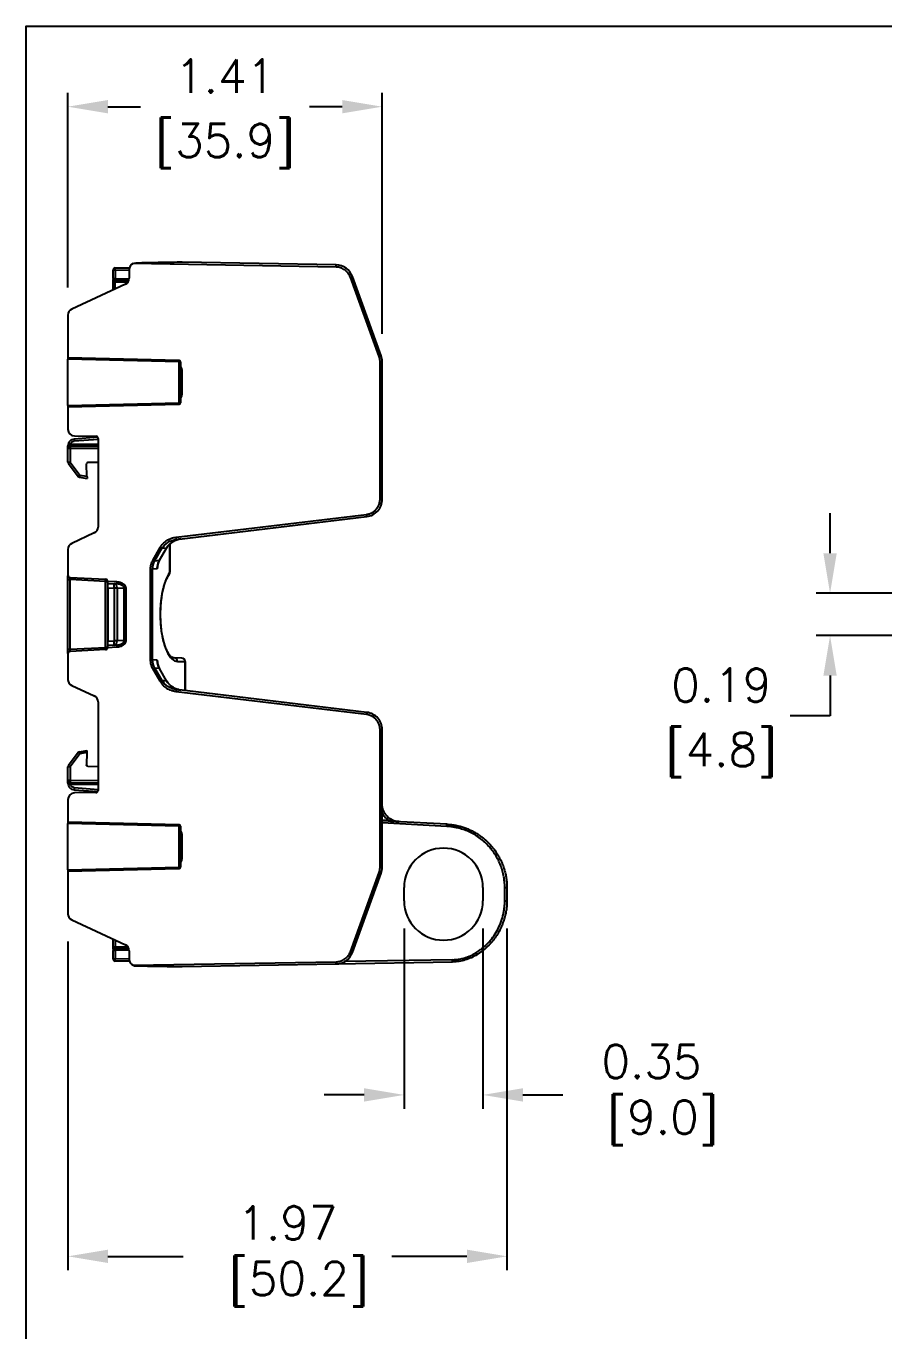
# Model space of a CAD drawing. Header units: inches. Extents: x 897.4 to 914.4, y -8.5 to 2.5.
# Drawn here: x 897.41 to 901.27, y -3.4 to 2.47 of the extents above; entities that cross this region are included whole.
import ezdxf

# ---------------------------------------------------------------- set-up
doc = ezdxf.new("R2010")
doc.units = ezdxf.units.IN
doc.header["$LTSCALE"] = 4
doc.header["$MEASUREMENT"] = 0
doc.layers.get('0').update_dxf_attribs({"linetype": 'CONTINUOUS'})
doc.layers.get('DEFPOINTS').update_dxf_attribs({"linetype": 'CONTINUOUS'})
doc.layers.add('DIMENSIONS', color=140, linetype='CONTINUOUS')
doc.styles.get("Standard").update_dxf_attribs({"font": 'romans.shx'})
doc.dimstyles.get("Standard").update_dxf_attribs({"dimtxt": 0.15, "dimasz": 0.18, "dimexe": 0.0625, "dimexo": 0.125, "dimgap": 0.0625, "dimtad": 0, "dimtih": 1, "dimtoh": 1, "dimzin": 0, "dimdsep": 46, "dimtxsty": 'Standard', "dimcen": 0.09, "dimadec": 0, "dimazin": 0, "dimtfac": 1, "dimtofl": 0, "dimtmove": 0, "dimatfit": 3, "dimfxl": 1, "dimtolj": 1, "dimtzin": 0, "dimarcsym": 0})

# ---------------------------------------------------------------- blocks, each defined once
blk = doc.blocks.new('*D0')
at = {"layer": 'DEFPOINTS', "color": 0}
for p in [(899.0111, 2.1039), (897.5977, 1.1672), (899.0111, 0.958)]:
    blk.add_point(p, dxfattribs=at)
at = {"layer": 'DIMENSIONS', "color": 0, "lineweight": -2}
for p, q in [((897.5977, 1.2922), (897.5977, 2.1664)), ((899.0111, 1.083), (899.0111, 2.1664)), ((897.7777, 2.1039), (897.924, 2.1039)), ((898.8311, 2.1039), (898.6847, 2.1039))]:
    blk.add_line(p, q, dxfattribs=at)
at = {"layer": 'DIMENSIONS', "color": 0}
for points in [[(897.7777, 2.1339), (897.7777, 2.0739), (897.5977, 2.1039)], [(898.8311, 2.1339), (898.8311, 2.0739), (899.0111, 2.1039)]]:
    blk.add_solid(points, dxfattribs=at)
at = {"layer": 'DIMENSIONS', "color": 0, "char_height": 0.15, "attachment_point": 5}
for s, insert in [('\\A1;1.41', (898.3044, 2.2414)), ('\\A1;[35.9]', (898.3044, 1.9271))]:
    blk.add_mtext(s, dxfattribs=dict(at, insert=insert))
blk = doc.blocks.new('*D1')
at = {"layer": 'DEFPOINTS', "color": 0}
for p in [(899.5721, -1.4643), (897.5977, -1.5227), (899.5721, -3.0621)]:
    blk.add_point(p, dxfattribs=at)
at = {"layer": 'DIMENSIONS', "color": 0, "lineweight": -2}
for p, q in [((899.5721, -1.5893), (899.5721, -3.1246)), ((897.5977, -1.6477), (897.5977, -3.1246)), ((897.7777, -3.0621), (898.1153, -3.0621)), ((899.3921, -3.0621), (899.0545, -3.0621))]:
    blk.add_line(p, q, dxfattribs=at)
at = {"layer": 'DIMENSIONS', "color": 0}
for points in [[(897.7777, -3.0321), (897.7777, -3.0921), (897.5977, -3.0621)], [(899.3921, -3.0321), (899.3921, -3.0921), (899.5721, -3.0621)]]:
    blk.add_solid(points, dxfattribs=at)
at = {"layer": 'DIMENSIONS', "color": 0, "insert": (898.5849, -3.0621), "char_height": 0.15, "attachment_point": 5}
blk.add_mtext('\\A1;1.97\\P [50.2]', dxfattribs=at)
blk = doc.blocks.new('*D10')
at = {"layer": 'DEFPOINTS', "color": 0}
for p in [(901.7824, -0.0826), (901.0251, -0.2728), (901.7824, -0.2728)]:
    blk.add_point(p, dxfattribs=at)
at = {"layer": 'DIMENSIONS', "color": 0, "lineweight": -2}
for p, q in [((901.0251, 0.0974), (901.0251, 0.2774)), ((901.6574, -0.0826), (900.9626, -0.0826)), ((901.6574, -0.2728), (900.9626, -0.2728)), ((901.0251, -0.4528), (901.0251, -0.6328)), ((901.0251, -0.6328), (900.8451, -0.6328))]:
    blk.add_line(p, q, dxfattribs=at)
at = {"layer": 'DIMENSIONS', "color": 0}
for points in [[(900.9951, 0.0974), (901.0551, 0.0974), (901.0251, -0.0826)], [(900.9951, -0.4528), (901.0551, -0.4528), (901.0251, -0.2728)]]:
    blk.add_solid(points, dxfattribs=at)
at = {"layer": 'DIMENSIONS', "color": 0, "char_height": 0.15, "attachment_point": 5}
for s, insert in [('\\A1;0.19', (900.5361, -0.4953)), ('\\A1;[4.8]', (900.5361, -0.8096))]:
    blk.add_mtext(s, dxfattribs=dict(at, insert=insert))
blk = doc.blocks.new('*D12')
at = {"layer": 'DEFPOINTS', "color": 0}
for p in [(899.1095, -1.4643), (899.4638, -1.4643), (899.1095, -2.3368)]:
    blk.add_point(p, dxfattribs=at)
at = {"layer": 'DIMENSIONS', "color": 0, "lineweight": -2}
for p, q in [((899.1095, -1.5893), (899.1095, -2.3993)), ((899.4638, -1.5893), (899.4638, -2.3993)), ((898.9295, -2.3368), (898.7495, -2.3368)), ((899.6438, -2.3368), (899.8238, -2.3368))]:
    blk.add_line(p, q, dxfattribs=at)
at = {"layer": 'DIMENSIONS', "color": 0}
for points in [[(898.9295, -2.3068), (898.9295, -2.3668), (899.1095, -2.3368)], [(899.6438, -2.3068), (899.6438, -2.3668), (899.4638, -2.3368)]]:
    blk.add_solid(points, dxfattribs=at)
at = {"layer": 'DIMENSIONS', "color": 0, "insert": (900.222, -2.3368), "char_height": 0.15, "attachment_point": 5}
blk.add_mtext('\\A1;0.35\\P [9.0]', dxfattribs=at)

msp = doc.modelspace()

# ---------------------------------------------------------------- linework, layer by layer
for p, q in [((897.8102, 1.37), (897.8004, 1.37)), ((897.8004, 1.3316), (897.8004, 1.37)), ((897.8102, 1.3798), (897.8746, 1.3804)), ((897.8102, 1.37), (897.8733, 1.3705)), ((897.8102, 1.37), (897.8102, 1.3316)), ((897.8733, 1.3718), (897.8733, 1.3334)), ((898.8041, 1.383), (897.8912, 1.3989)), ((898.8042, 1.3929), (898.1111, 1.4049)), ((897.8562, 1.3066), (897.6147, 1.194)), ((897.8004, 1.3316), (897.8102, 1.3316)), ((897.8004, 1.3159), (897.8102, 1.3159)), ((897.8004, 1.2806), (897.8004, 1.3159)), ((897.8102, 1.3316), (897.8732, 1.3311)), ((897.8707, 1.3213), (897.8102, 1.3218)), ((897.8672, 1.3154), (897.8102, 1.3159)), ((897.8102, 1.2851), (897.8102, 1.3159)), ((898.9972, 0.9816), (898.8677, 1.3377)), ((899.0063, 0.9849), (898.8768, 1.341)), ((897.5977, 1.1672), (897.5977, 0.9756)), ((897.5976, 0.9505), (897.5977, 0.9505)), ((898.0974, 0.9637), (897.5977, 0.9756)), ((897.5977, 0.9756), (897.5977, 0.9697)), ((898.0973, 0.9578), (897.5977, 0.9697)), ((897.5977, 0.7614), (897.5977, 0.9697)), ((898.0973, 0.7734), (898.0973, 0.9578)), ((898.1032, 0.9578), (898.0973, 0.9578)), ((898.1032, 0.9578), (898.1032, 0.7734)), ((899.0013, 0.3404), (899.0013, 0.958)), ((899.0013, 0.958), (899.0111, 0.958)), ((899.0111, 0.3404), (899.0111, 0.958)), ((898.1032, 0.9205), (898.1091, 0.9205)), ((898.1091, 0.9205), (898.1091, 0.8106)), ((897.5977, 0.7807), (897.5976, 0.7807)), ((897.5977, 0.7614), (898.0973, 0.7734)), ((897.5977, 0.7555), (898.0974, 0.7675)), ((898.0973, 0.7734), (898.1032, 0.7734)), ((898.1032, 0.8106), (898.1091, 0.8106)), ((897.5977, 0.7614), (897.5977, 0.7555)), ((897.5977, 0.7555), (897.5977, 0.654)), ((897.6126, 0.6062), (897.6058, 0.6003)), ((897.6085, 0.587), (897.7331, 0.5881)), ((897.7315, 0.6184), (897.6249, 0.61)), ((897.7331, 0.6087), (897.6256, 0.6002)), ((897.6267, 0.6245), (897.7235, 0.6228)), ((897.7331, 0.613), (897.7331, 0.2151)), ((897.5977, 0.5806), (897.6003, 0.5806)), ((897.5977, 0.5673), (897.5977, 0.5806)), ((897.5977, 0.5064), (897.5977, 0.5673)), ((897.6074, 0.5673), (897.5977, 0.5673)), ((897.5984, 0.5709), (897.6003, 0.5806)), ((897.7331, 0.5782), (897.6074, 0.5772)), ((897.7331, 0.5684), (897.6074, 0.5673)), ((897.6074, 0.5673), (897.6074, 0.5064)), ((897.5977, 0.5064), (897.6074, 0.5064)), ((897.5997, 0.5004), (897.6438, 0.4429)), ((897.6074, 0.5064), (897.6515, 0.4489)), ((897.6832, 0.4433), (897.6808, 0.4983)), ((897.7331, 0.5049), (897.6867, 0.5045)), ((897.6499, 0.4392), (897.6837, 0.4333)), ((897.6515, 0.4489), (897.6832, 0.4433)), ((899.0013, 0.3404), (899.0111, 0.3404)), ((898.0845, 0.1694), (898.9406, 0.272)), ((898.0856, 0.1597), (898.9417, 0.2622)), ((897.7161, 0.1883), (897.6147, 0.1411)), ((897.9806, 0.0681), (898.0121, 0.1227)), ((897.9887, 0.0634), (898.0202, 0.118)), ((898.0095, 0.0659), (898.0407, 0.1205)), ((898.0098, 0.0657), (898.0411, 0.1203)), ((898.0407, 0.1205), (898.0202, 0.118)), ((898.056, 0.1385), (898.056, 0.0121)), ((898.0565, 0.0121), (898.0565, 0.139)), ((898.0824, 0.1557), (898.085, 0.157)), ((897.5977, 0.1143), (897.5977, -0.0016)), ((897.9887, 0.0634), (898.0095, 0.0659)), ((897.9691, -0.381), (897.9691, 0.0255)), ((897.9691, 0.0255), (897.9782, 0.0255)), ((897.9991, 0.028), (897.9782, 0.0255)), ((897.9782, -0.381), (897.9782, 0.0255)), ((897.9991, 0.028), (898.0022, 0.0433)), ((897.9991, 0.028), (898.0011, 0.04)), ((898.0022, 0.0433), (898.0031, 0.0477)), ((898.0031, 0.0477), (898.0044, 0.0537)), ((898.0525, 0.0012), (898.0538, 0.0028)), ((898.053, 0.0019), (898.0536, 0.0027)), ((898.056, 0.0121), (898.0565, 0.0121)), ((897.5977, -0.0213), (897.6074, -0.0213)), ((897.5977, -0.3342), (897.5977, -0.0213)), ((897.607, -0.0114), (897.7668, -0.0198)), ((897.7663, -0.0296), (897.6074, -0.0213)), ((897.6074, -0.3342), (897.6074, -0.0213)), ((897.7663, -0.0296), (897.7761, -0.0296)), ((897.7663, -0.3259), (897.7663, -0.0296)), ((897.776, -0.0281), (897.8174, -0.0303)), ((897.7761, -0.0296), (897.7761, -0.3259)), ((897.7762, -0.0296), (897.7761, -0.0296)), ((897.7769, -0.038), (897.7765, -0.038)), ((897.7769, -0.038), (897.8055, -0.0395)), ((897.7776, -0.0577), (897.7776, -0.2977)), ((897.7776, -0.0577), (897.8055, -0.0592)), ((897.817, -0.0401), (897.8055, -0.0395)), ((897.8055, -0.0592), (897.8055, -0.2963)), ((897.8184, -0.0592), (897.8055, -0.0592)), ((897.8184, -0.0592), (897.8184, -0.2963)), ((897.8511, -0.0609), (897.8184, -0.0592)), ((897.8511, -0.2946), (897.8511, -0.0609)), ((897.8511, -0.0609), (897.858, -0.0609)), ((897.858, -0.0609), (897.858, -0.2946)), ((897.5977, -0.3342), (897.6074, -0.3342)), ((897.7668, -0.3357), (897.607, -0.3441)), ((897.6074, -0.3342), (897.7663, -0.3259)), ((897.7761, -0.3259), (897.7663, -0.3259)), ((897.8174, -0.3252), (897.776, -0.3273)), ((897.7761, -0.3259), (897.7762, -0.3259)), ((897.7765, -0.3174), (897.7769, -0.3174)), ((897.8055, -0.3159), (897.7769, -0.3174)), ((897.7776, -0.2977), (897.8055, -0.2963)), ((897.8184, -0.2963), (897.8055, -0.2963)), ((897.817, -0.3153), (897.8055, -0.3159)), ((897.8511, -0.2946), (897.8184, -0.2963)), ((897.8511, -0.2946), (897.858, -0.2946)), ((897.5977, -0.3539), (897.5977, -0.4698)), ((897.9691, -0.381), (897.9782, -0.381)), ((897.9991, -0.3835), (897.9782, -0.381)), ((898.0011, -0.3955), (897.9991, -0.3835)), ((898.0022, -0.3987), (897.9991, -0.3835)), ((898.0039, -0.407), (898.0022, -0.3987)), ((898.0098, -0.4212), (898.0039, -0.407)), ((898.1094, -0.3737), (898.075, -0.3734)), ((898.0896, -0.3892), (898.1241, -0.3895)), ((898.1241, -0.3895), (898.1241, -0.5197)), ((898.1252, -0.5199), (898.1252, -0.3895)), ((898.0121, -0.4782), (897.9806, -0.4236)), ((898.0202, -0.4735), (897.9887, -0.4189)), ((898.0095, -0.4213), (897.9887, -0.4189)), ((898.0407, -0.4759), (898.0095, -0.4213)), ((898.0411, -0.4757), (898.0098, -0.4212)), ((897.6147, -0.4965), (897.7161, -0.5438)), ((898.0202, -0.4735), (898.0407, -0.4759)), ((898.9406, -0.6274), (898.0845, -0.5249)), ((898.9417, -0.6176), (898.0856, -0.5151)), ((897.7331, -0.5706), (897.7331, -0.9684)), ((899.0013, -1.3135), (899.0013, -0.6958)), ((899.0013, -0.6958), (899.0111, -0.6958)), ((899.0111, -1.3135), (899.0111, -0.6958)), ((897.6438, -0.7984), (897.5997, -0.8559)), ((897.6515, -0.8044), (897.6074, -0.8619)), ((897.6499, -0.7947), (897.6837, -0.7887)), ((897.6832, -0.7988), (897.6515, -0.8044)), ((897.6832, -0.7988), (897.6808, -0.8538)), ((897.5977, -0.9228), (897.5977, -0.8619)), ((897.6074, -0.8619), (897.5977, -0.8619)), ((897.6074, -0.8619), (897.6074, -0.9228)), ((897.6867, -0.8599), (897.7331, -0.8604)), ((897.5977, -0.9228), (897.6074, -0.9228)), ((897.5977, -0.936), (897.5977, -0.9228)), ((897.6003, -0.936), (897.5977, -0.936)), ((897.6074, -0.9228), (897.7331, -0.9239)), ((897.6074, -0.9326), (897.7331, -0.9337)), ((897.7331, -0.9435), (897.6085, -0.9425)), ((897.6249, -0.9655), (897.7315, -0.9739)), ((897.6256, -0.9557), (897.7331, -0.9641)), ((897.7235, -0.9783), (897.6267, -0.98)), ((897.5977, -1.0095), (897.5977, -1.111)), ((898.0974, -1.1229), (897.5977, -1.111)), ((897.5977, -1.111), (897.5977, -1.1169)), ((899.0111, -1.1002), (899.0374, -1.1015)), ((899.0371, -1.107), (899.0111, -1.1056)), ((899.3016, -1.1202), (899.0631, -1.1077)), ((897.5975, -1.1361), (897.5977, -1.1361)), ((898.0973, -1.1289), (897.5977, -1.1169)), ((897.5977, -1.3252), (897.5977, -1.1169)), ((898.0973, -1.3132), (898.0973, -1.1289)), ((898.1032, -1.1289), (898.0973, -1.1289)), ((898.1032, -1.1289), (898.1032, -1.3132)), ((898.1032, -1.1661), (898.1091, -1.1661)), ((898.1091, -1.1661), (898.1091, -1.276)), ((899.3012, -1.13), (899.0111, -1.1148)), ((898.1032, -1.276), (898.1091, -1.276)), ((897.5977, -1.3059), (897.5975, -1.3059)), ((897.5977, -1.3252), (898.0973, -1.3132)), ((897.5977, -1.3311), (898.0974, -1.3191)), ((897.5977, -1.3252), (897.5977, -1.3311)), ((897.5977, -1.3311), (897.5977, -1.5227)), ((898.0973, -1.3132), (898.1032, -1.3132)), ((898.8677, -1.6931), (898.9972, -1.337)), ((898.8768, -1.6965), (899.0063, -1.3404)), ((899.0013, -1.3135), (899.0111, -1.3135)), ((899.1095, -1.4643), (899.1095, -1.4052)), ((899.4638, -1.4052), (899.4638, -1.4643)), ((899.5623, -1.4643), (899.5623, -1.4052)), ((899.5623, -1.4052), (899.5721, -1.4052)), ((899.5721, -1.4052), (899.5721, -1.4643)), ((899.5623, -1.4643), (899.5721, -1.4643)), ((897.6147, -1.5495), (897.8562, -1.6621)), ((897.8004, -1.6713), (897.8004, -1.6361)), ((897.8102, -1.6406), (897.8102, -1.6713)), ((897.8004, -1.6713), (897.8102, -1.6713)), ((897.8102, -1.6871), (897.8004, -1.6871)), ((897.8004, -1.7254), (897.8004, -1.6871)), ((897.8102, -1.6713), (897.8672, -1.6708)), ((897.8102, -1.6773), (897.8707, -1.6767)), ((897.8732, -1.6865), (897.8102, -1.6871)), ((897.8102, -1.6871), (897.8102, -1.7254)), ((897.8733, -1.6888), (897.8733, -1.7272)), ((897.8004, -1.7254), (897.8102, -1.7254)), ((897.8733, -1.726), (897.8102, -1.7254)), ((897.8746, -1.7359), (897.8102, -1.7353)), ((897.8912, -1.7544), (898.8041, -1.7385)), ((898.1111, -1.7604), (898.8042, -1.7483)), ((898.8042, -1.7483), (899.327, -1.7392)), ((899.3269, -1.7293), (898.8402, -1.7378))]:
    msp.add_line(p, q)
at = {"flags": 128}
for points in [[(898.1111, 1.4049), (898.1096, 1.4049), (898.1054, 1.4048), (898.0983, 1.4047), (898.0885, 1.4046), (898.0761, 1.4043), (898.0612, 1.4041), (898.044, 1.4038), (898.0245, 1.4034), (898.0031, 1.4031), (897.9799, 1.4027), (897.9553, 1.4022), (897.9293, 1.4018), (897.9023, 1.4013)], [(898.0407, 0.1205), (898.0411, 0.1203), (898.0411, 0.1203)], [(898.0538, 0.0029), (898.0538, 0.0029), (898.0538, 0.0028)], [(898.0407, -0.4759), (898.0411, -0.4757), (898.0411, -0.4757)], [(897.9023, -1.7568), (897.9293, -1.7572), (897.9553, -1.7577), (897.9799, -1.7581), (898.0031, -1.7585), (898.0245, -1.7589), (898.044, -1.7592), (898.0612, -1.7595), (898.0761, -1.7598), (898.0885, -1.76), (898.0983, -1.7602), (898.1054, -1.7603), (898.1096, -1.7604), (898.1111, -1.7604)]]:
    msp.add_lwpolyline(points, dxfattribs=at)
for centre, radius, start, end in [((897.8103, 1.37), 0.00984, 90.5, 180), ((897.9028, 1.3718), 0.0295, 113.08898, 180), ((898.5223, 1.3904), 0.2819, 358.49973, 0.49993), ((897.8103, 1.3316), 0.00984, 180, 269.5), ((897.809, 1.3287), 0.00875, 191.28258, 277.52105), ((897.8438, 1.3334), 0.0295, 295, 0), ((898.591, 2.1056), 0.8162, 289.81281, 290.49804), ((897.6272, 1.1672), 0.0295, 115, 180), ((897.9559, 0.9629), 0.1416, 357.93155, 0.32137), ((898.0973, 0.9578), 0.00591, 0, 88.62649), ((898.7184, 1.7551), 0.8223, 289.81525, 290.49545), ((897.9282, 0.7679), 0.1692, 359.87373, 1.87331), ((898.0973, 0.7734), 0.00591, 271.37351, 0), ((897.6272, 0.654), 0.0295, 180, 269), ((897.566, 0.5841), 0.042, 350.50919, 3.75184), ((897.3265, 0.5821), 0.2821, 359.0003, 0.9997), ((897.907, 0.6248), 0.2825, 183.00357, 184.99857), ((897.7233, 0.613), 0.00984, 0, 89), ((897.6075, 0.5673), 0.00984, 90.5, 180), ((897.5953, 0.5773), 0.00595, 326.13684, 33.86316), ((897.6075, 0.5064), 0.00984, 180, 217.47097), ((897.6867, 0.4986), 0.00591, 90.5, 182.5), ((897.6516, 0.4489), 0.00984, 217.47097, 260), ((898.6592, 0.2358), 0.2837, 5.34024, 7.32584), ((897.7036, 0.2151), 0.0295, 295, 0), ((897.6272, 0.1143), 0.0295, 115, 180), ((897.5308, -0.7154), 0.9665, 59.57629, 60.13171), ((897.8032, 0.1333), 0.2836, 5.33984, 7.32634), ((897.5023, -0.7649), 0.9605, 59.57418, 60.13304), ((898.0109, 0.0682), 0.00277, 237.78985, 246.05033), ((897.6075, -0.0016), 0.00984, 180, 267), ((897.6075, -0.0018), 0.00977, 180.36703, 267.37441), ((897.4847, -0.0124), 0.2821, 356.50047, 358.49872), ((897.7662, -0.0296), 0.00984, 359.97988, 86.98344), ((897.7113, -0.0494), 0.0947, 354.04328, 5.95672), ((897.8013, -0.0563), 0.0173, 350.53193, 75.97143), ((898.0991, -0.0475), 0.2823, 176.50101, 178.49816), ((897.6075, -0.3539), 0.00984, 93, 180), ((897.4847, -0.3431), 0.2821, 1.50128, 3.49954), ((897.7662, -0.3259), 0.00984, 273.01645, 0.02012), ((897.7113, -0.3061), 0.0947, 354.04329, 5.95671), ((897.8013, -0.2991), 0.0173, 284.02857, 9.46807), ((898.0991, -0.3079), 0.2823, 181.50185, 183.49896), ((898.0743, -0.3887), 0.0153, 358.22445, 87.68271), ((898.1088, -0.389), 0.0153, 358.22436, 87.6828), ((898.1095, -0.3895), 0.0157, 0, 89.5), ((897.5015, 0.4106), 0.962, 299.86728, 300.42531), ((898.0109, -0.4236), 0.00273, 113.88299, 122.28147), ((897.6272, -0.4698), 0.0295, 180, 245), ((897.5317, 0.3582), 0.9645, 299.86797, 300.42452), ((897.8033, -0.4887), 0.2836, 352.67356, 354.66029), ((897.7036, -0.5706), 0.0295, 0, 65), ((898.6592, -0.5912), 0.2837, 352.67411, 354.65973), ((897.6516, -0.8044), 0.00984, 100, 142.52903), ((897.6075, -0.8619), 0.00984, 142.52903, 180), ((897.6075, -0.9228), 0.00984, 180, 269.5), ((897.5953, -0.9327), 0.00595, 326.13675, 33.86325), ((897.566, -0.9395), 0.042, 356.24817, 9.49081), ((897.3265, -0.9375), 0.2821, 359.0003, 0.9997), ((897.6272, -1.0095), 0.0295, 91, 180), ((897.907, -0.9803), 0.2825, 175.00133, 176.99649), ((897.7233, -0.9684), 0.00984, 271, 0), ((899.372, -1.1198), 0.3351, 176.86905, 177.80489), ((899.0637, -1.1058), 0.00195, 188.14498, 251.85918), ((897.9558, -1.1237), 0.1416, 357.9319, 0.32105), ((898.0973, -1.1289), 0.00591, 0, 88.62649), ((899.0196, -1.1128), 0.2821, 356.50045, 358.49872), ((899.2867, -1.4052), 0.1772, 90, 180), ((899.2867, -1.4052), 0.1772, 0, 90), ((897.9282, -1.3187), 0.1692, 359.87379, 1.87327), ((898.0973, -1.3132), 0.00591, 271.37351, 0), ((898.7196, -2.1075), 0.819, 69.50319, 70.18611), ((899.2867, -1.4643), 0.1772, 180, 0), ((897.6272, -1.5227), 0.0295, 180, 245), ((897.809, -1.6842), 0.00875, 82.47966, 168.71728), ((897.8103, -1.6871), 0.00984, 90.5, 180), ((897.8438, -1.6888), 0.0295, 0, 65), ((898.5919, -2.4587), 0.8137, 69.5009, 70.18825), ((899.1541, -1.875), 0.3302, 30.72657, 32.42673), ((897.8103, -1.7254), 0.00984, 180, 269.5), ((897.9028, -1.7272), 0.0295, 180, 246.91102), ((898.5223, -1.7458), 0.2819, 359.50007, 1.50025), ((899.0445, -1.7367), 0.2824, 359.50206, 1.49869)]:
    msp.add_arc(centre, radius, start, end)
for centre, major_axis, ratio, start_param, end_param in [((897.7663, -0.0296), (0.00982, -0.00077), 0.999693, 0.226929, 1.596834), ((897.7765, -0.0282), (0, 0.00986), 0.034864, 1.717206, 3.139764), ((897.7769, -0.0577), (0, 0.0197), 0.034857, 4.713302, 6.28136), ((897.7663, -0.3259), (0.00982, 0.00077), 0.999693, 4.686352, 6.056256), ((897.7765, -0.3273), (0, 0.00986), 0.034864, 0.001829, 1.424387), ((897.7769, -0.2977), (0, 0.0197), 0.034857, 3.143418, 4.711476)]:
    msp.add_ellipse(centre, major_axis=major_axis, ratio=ratio, start_param=start_param, end_param=end_param)
for points, knots in [([(897.8102, 1.37), (897.8102, 1.3706), (897.8102, 1.3717), (897.8102, 1.3732), (897.8102, 1.3745), (897.8102, 1.3755), (897.8102, 1.3763), (897.8102, 1.3777), (897.8102, 1.379), (897.8102, 1.3796), (897.8102, 1.3798), (897.8102, 1.3798), (897.8102, 1.3798), (897.8102, 1.3798)], [0, 0, 0, 0, 0.114939, 0.217302, 0.307077, 0.384257, 0.448833, 0.500799, 0.75965, 0.883249, 0.942583, 0.971542, 1, 1, 1, 1]), ([(898.8677, 1.3377), (898.8671, 1.3392), (898.8658, 1.3424), (898.8636, 1.3469), (898.861, 1.3513), (898.8571, 1.357), (898.8513, 1.3636), (898.8431, 1.3704), (898.834, 1.3759), (898.8243, 1.3799), (898.8143, 1.3824), (898.8075, 1.3828), (898.8041, 1.383)], [0, 0, 0, 0, 0.061202, 0.122103, 0.183036, 0.244331, 0.372078, 0.500076, 0.627824, 0.755824, 0.87785, 1, 1, 1, 1]), ([(898.8768, 1.341), (898.8714, 1.3559), (898.8614, 1.369), (898.8357, 1.3874), (898.82, 1.3926), (898.8042, 1.3929)], [0, 0, 0, 0, 0.5, 0.5, 1, 1, 1, 1]), ([(897.8004, 1.3159), (897.8004, 1.3166), (897.8004, 1.3179), (897.8004, 1.32), (897.8004, 1.3222), (897.8004, 1.3247), (897.8004, 1.3263), (897.8004, 1.327)], [0, 0, 0, 0, 0.166559, 0.332336, 0.500198, 0.749371, 1, 1, 1, 1]), ([(897.8102, 1.3316), (897.8102, 1.3291), (897.8102, 1.3265), (897.8102, 1.3229), (897.8102, 1.3218), (897.8102, 1.3218)], [0, 0, 0, 0, 0.5, 0.5, 1, 1, 1, 1]), ([(899.0013, 0.958), (899.0013, 0.9596), (899.0012, 0.9628), (899.0007, 0.9676), (898.9999, 0.9723), (898.9987, 0.977), (898.9977, 0.98), (898.9972, 0.9816)], [0, 0, 0, 0, 0.200982, 0.400492, 0.599507, 0.799017, 1, 1, 1, 1]), ([(898.1032, 0.9364), (898.1034, 0.9362), (898.1044, 0.9354), (898.1064, 0.9325), (898.1086, 0.9273), (898.1089, 0.9228), (898.1091, 0.9205)], [0, 0, 0, 0, 0.0419846, 0.2181691, 0.6080575, 1, 1, 1, 1]), ([(898.1091, 0.8106), (898.1089, 0.8083), (898.1086, 0.8037), (898.1063, 0.7986), (898.1044, 0.7957), (898.1034, 0.7949), (898.1032, 0.7948)], [0, 0, 0, 0, 0.406979, 0.782147, 0.954463, 1, 1, 1, 1]), ([(897.6249, 0.61), (897.6176, 0.6094), (897.6105, 0.606), (897.6005, 0.5952), (897.5977, 0.5879), (897.5977, 0.5806)], [0, 0, 0, 0, 0.5, 0.5, 1, 1, 1, 1]), ([(897.6003, 0.5806), (897.6005, 0.581), (897.6011, 0.5819), (897.6022, 0.5832), (897.6036, 0.5846), (897.6055, 0.586), (897.6072, 0.5866), (897.6079, 0.5868)], [0, 0, 0, 0, 0.170226, 0.337229, 0.500185, 0.769803, 1, 1, 1, 1]), ([(897.6085, 0.587), (897.6098, 0.5906), (897.6121, 0.5938), (897.6181, 0.5985), (897.6218, 0.5999), (897.6256, 0.6002)], [0, 0, 0, 0, 0.5, 0.5, 1, 1, 1, 1]), ([(897.6074, 0.5772), (897.6074, 0.5772), (897.6074, 0.5761), (897.6074, 0.5724), (897.6074, 0.5699), (897.6074, 0.5673)], [0, 0, 0, 0, 0.5, 0.5, 1, 1, 1, 1]), ([(897.6074, 0.5064), (897.6054, 0.5049), (897.6034, 0.5033), (897.6005, 0.5011), (897.5997, 0.5004), (897.5997, 0.5004)], [0, 0, 0, 0, 0.5, 0.5, 1, 1, 1, 1]), ([(897.6438, 0.4429), (897.6438, 0.4429), (897.6446, 0.4436), (897.6475, 0.4458), (897.6495, 0.4474), (897.6515, 0.4489)], [0, 0, 0, 0, 0.5, 0.5, 1, 1, 1, 1]), ([(897.6515, 0.4489), (897.6511, 0.4464), (897.6506, 0.4439), (897.65, 0.4403), (897.6499, 0.4392), (897.6499, 0.4392)], [0, 0, 0, 0, 0.5, 0.5, 1, 1, 1, 1]), ([(897.6832, 0.4433), (897.6832, 0.4427), (897.6833, 0.4414), (897.6834, 0.4395), (897.6835, 0.4377), (897.6835, 0.4362), (897.6836, 0.4349), (897.6836, 0.434), (897.6836, 0.4334), (897.6836, 0.4333), (897.6837, 0.4333)], [0, 0, 0, 0, 0.1285466, 0.2521451, 0.3757014, 0.5041257, 0.6321901, 0.7626643, 0.8806991, 1, 1, 1, 1]), ([(898.9406, 0.272), (898.9422, 0.2722), (898.9454, 0.2726), (898.9501, 0.2737), (898.9547, 0.2751), (898.9592, 0.2768), (898.9661, 0.28), (898.9748, 0.2855), (898.9842, 0.2944), (898.9919, 0.3048), (898.9968, 0.3151), (898.9996, 0.3244), (899.0011, 0.3323), (899.0012, 0.3377), (899.0013, 0.3404)], [0, 0, 0, 0, 0.0485418, 0.0967402, 0.1448345, 0.1930651, 0.2416707, 0.370757, 0.5000478, 0.6291324, 0.7584216, 0.8390891, 0.9192435, 1, 1, 1, 1]), ([(898.9417, 0.2622), (898.9512, 0.2633), (898.9604, 0.2662), (898.9773, 0.275), (898.9849, 0.281), (898.9976, 0.2952), (899.0026, 0.3035), (899.0093, 0.3213), (899.0111, 0.3308), (899.0111, 0.3404)], [0, 0, 0, 0, 0.25, 0.25, 0.5, 0.5, 0.75, 0.75, 1, 1, 1, 1]), ([(898.0121, 0.1227), (898.013, 0.1242), (898.0148, 0.1273), (898.0179, 0.1317), (898.0213, 0.1359), (898.0262, 0.1414), (898.0331, 0.1478), (898.0422, 0.1545), (898.0522, 0.1601), (898.0627, 0.1645), (898.0735, 0.1677), (898.0809, 0.1689), (898.0845, 0.1694)], [0, 0, 0, 0, 0.06012, 0.12029, 0.180725, 0.241638, 0.367325, 0.494176, 0.6216, 0.749909, 0.874785, 1, 1, 1, 1]), ([(898.0202, 0.118), (898.0267, 0.1292), (898.0362, 0.1389), (898.0589, 0.1534), (898.0721, 0.158), (898.0856, 0.1597)], [0, 0, 0, 0, 0.5, 0.5, 1, 1, 1, 1]), ([(898.1057, 0.1621), (898.0922, 0.1604), (898.0792, 0.1558), (898.0566, 0.1414), (898.0472, 0.1316), (898.0407, 0.1205)], [0, 0, 0, 0, 0.5, 0.5, 1, 1, 1, 1]), ([(898.0411, 0.1203), (898.0442, 0.125), (898.0506, 0.1345), (898.06, 0.1436), (898.0663, 0.1471), (898.0675, 0.1478)], [0, 0, 0, 0, 0.441148, 0.889385, 1, 1, 1, 1]), ([(898.066, 0.1469), (898.0666, 0.1475), (898.0687, 0.1493), (898.0714, 0.1504), (898.0732, 0.1511)], [0, 0, 0, 0, 0.303906, 1, 1, 1, 1]), ([(898.0675, 0.1478), (898.0713, 0.1502), (898.08, 0.1558), (898.09, 0.1587), (898.0957, 0.1603)], [0, 0, 0, 0, 0.428401, 1, 1, 1, 1]), ([(897.9691, 0.0255), (897.9691, 0.0274), (897.9692, 0.0311), (897.9697, 0.0366), (897.9707, 0.042), (897.9724, 0.0493), (897.9753, 0.0582), (897.9788, 0.0648), (897.9806, 0.0681)], [0, 0, 0, 0, 0.124151, 0.24806, 0.372275, 0.497339, 0.747661, 1, 1, 1, 1]), ([(898.0017, 0.0434), (898.0018, 0.0447), (898.0027, 0.0526), (898.0065, 0.0598), (898.0098, 0.0657)], [0, 0, 0, 0, 0.165779, 1, 1, 1, 1]), ([(897.9991, 0.028), (898.0001, 0.0341), (898.0013, 0.0407), (898.0023, 0.0474), (898.0024, 0.0479)], [0, 0, 0, 0, 0.929566, 1, 1, 1, 1]), ([(898.056, 0.0121), (898.0482, 0.0017), (898.0412, -0.0123), (898.0291, -0.0459), (898.0241, -0.0656), (898.0167, -0.1082), (898.0143, -0.1313), (898.0124, -0.1783), (898.0129, -0.2022), (898.0168, -0.2482), (898.0201, -0.2704), (898.0293, -0.3104), (898.0351, -0.3282), (898.0486, -0.3577), (898.0562, -0.3693), (898.0724, -0.385), (898.081, -0.3891), (898.0896, -0.3892)], [0, 0, 0, 0, 0.125, 0.125, 0.25, 0.25, 0.375, 0.375, 0.5, 0.5, 0.625, 0.625, 0.75, 0.75, 0.875, 0.875, 1, 1, 1, 1]), ([(898.0776, -0.3737), (898.0745, -0.3734), (898.069, -0.3728), (898.0617, -0.3675), (898.0561, -0.3614), (898.0519, -0.3556), (898.048, -0.3495), (898.0441, -0.3424), (898.039, -0.3315), (898.0329, -0.3156), (898.0266, -0.2937), (898.0211, -0.2679), (898.0169, -0.2391), (898.0144, -0.2088), (898.0136, -0.1785), (898.0143, -0.1489), (898.0164, -0.1227), (898.0193, -0.0992), (898.0231, -0.0772), (898.0279, -0.0568), (898.0335, -0.0383), (898.0396, -0.0224), (898.0461, -0.0086), (898.0509, -0.0017), (898.0531, 0.0014)], [0, 0, 0, 0, 0.065526, 0.118595, 0.159047, 0.186765, 0.209701, 0.235157, 0.26461, 0.313909, 0.366047, 0.420871, 0.477822, 0.533611, 0.587815, 0.640589, 0.692562, 0.731597, 0.776069, 0.826074, 0.867277, 0.911705, 0.959388, 1, 1, 1, 1]), ([(898.0469, -0.0081), (898.047, -0.0079), (898.0489, -0.004), (898.0511, -0.0012), (898.0531, 0.0015)], [0, 0, 0, 0, 0.050652, 1, 1, 1, 1]), ([(898.0538, 0.0028), (898.0542, 0.0035), (898.0549, 0.0048), (898.0556, 0.0068), (898.0559, 0.0087), (898.0561, 0.0104), (898.056, 0.0116), (898.056, 0.0121)], [0, 0, 0, 0, 0.237294, 0.456215, 0.656153, 0.837209, 1, 1, 1, 1]), ([(898.0544, 0.0042), (898.0549, 0.0052), (898.0562, 0.0076), (898.0564, 0.0104), (898.0565, 0.0121)], [0, 0, 0, 0, 0.393323, 1, 1, 1, 1]), ([(897.5977, -0.0213), (897.5977, -0.019), (897.5977, -0.0144), (897.5977, -0.0083), (897.5977, -0.0057), (897.5977, -0.0045)], [0, 0, 0, 0, 0.34054, 0.683083, 1, 1, 1, 1]), ([(897.6074, -0.0213), (897.6073, -0.0189), (897.6072, -0.0166), (897.6071, -0.0131), (897.607, -0.0119), (897.607, -0.0115)], [0, 0, 0, 0, 0.5, 0.5, 1, 1, 1, 1]), ([(897.8511, -0.0609), (897.851, -0.0602), (897.8509, -0.0588), (897.8503, -0.0567), (897.8492, -0.0546), (897.8478, -0.0525), (897.8459, -0.0505), (897.8437, -0.0486), (897.8404, -0.0464), (897.8357, -0.0441), (897.8301, -0.0422), (897.8237, -0.0407), (897.8195, -0.0403), (897.817, -0.0401)], [0, 0, 0, 0, 0.04717, 0.096802, 0.14995, 0.207476, 0.270061, 0.338234, 0.412407, 0.54425, 0.702531, 0.825216, 1, 1, 1, 1]), ([(897.8174, -0.0303), (897.8187, -0.0304), (897.8213, -0.0306), (897.8251, -0.0312), (897.8288, -0.032), (897.8338, -0.0334), (897.8398, -0.0359), (897.8462, -0.0398), (897.8514, -0.0445), (897.8552, -0.0498), (897.8575, -0.0553), (897.8578, -0.0591), (897.858, -0.0609)], [0, 0, 0, 0, 0.070121, 0.139389, 0.208105, 0.276574, 0.41912, 0.554505, 0.680851, 0.798724, 0.90123, 1, 1, 1, 1]), ([(897.5977, -0.3539), (897.5977, -0.3539), (897.5977, -0.3538), (897.5977, -0.3533), (897.5977, -0.3524), (897.5977, -0.3508), (897.5977, -0.3482), (897.5977, -0.3451), (897.5977, -0.3416), (897.5977, -0.3379), (897.5977, -0.3354), (897.5977, -0.3342)], [0, 0, 0, 0, 0.079555, 0.159139, 0.240005, 0.368419, 0.499856, 0.628334, 0.759844, 0.879187, 1, 1, 1, 1]), ([(897.607, -0.3441), (897.607, -0.3441), (897.607, -0.343), (897.6072, -0.3393), (897.6073, -0.3368), (897.6074, -0.3342)], [0, 0, 0, 0, 0.5, 0.5, 1, 1, 1, 1]), ([(897.817, -0.3153), (897.8187, -0.3152), (897.8219, -0.3149), (897.8261, -0.3142), (897.8307, -0.3131), (897.8357, -0.3114), (897.8411, -0.3087), (897.8454, -0.3056), (897.8486, -0.3021), (897.8506, -0.2984), (897.8509, -0.2958), (897.8511, -0.2946)], [0, 0, 0, 0, 0.12241, 0.221656, 0.297743, 0.456092, 0.588057, 0.713854, 0.82221, 0.916088, 1, 1, 1, 1]), ([(897.858, -0.2946), (897.8579, -0.2955), (897.8579, -0.2973), (897.8573, -0.3), (897.8564, -0.3027), (897.8547, -0.3064), (897.8514, -0.3109), (897.8462, -0.3156), (897.8398, -0.3196), (897.8326, -0.3225), (897.8251, -0.3245), (897.82, -0.3249), (897.8174, -0.3252)], [0, 0, 0, 0, 0.049287, 0.09878, 0.149298, 0.201609, 0.319076, 0.445772, 0.580738, 0.723638, 0.860518, 1, 1, 1, 1]), ([(897.9806, -0.4236), (897.9797, -0.4219), (897.9779, -0.4186), (897.9756, -0.4135), (897.9736, -0.4083), (897.9714, -0.4012), (897.9695, -0.3921), (897.9692, -0.3847), (897.9691, -0.381)], [0, 0, 0, 0, 0.126568, 0.252227, 0.377502, 0.502924, 0.751835, 1, 1, 1, 1]), ([(898.0024, -0.4034), (898.002, -0.4009), (898.0015, -0.3982), (898.0011, -0.3956), (898.0011, -0.3955)], [0, 0, 0, 0, 0.9543, 1, 1, 1, 1]), ([(898.1212, -0.3792), (898.1206, -0.3785), (898.1191, -0.3766), (898.1169, -0.3756), (898.1154, -0.3749)], [0, 0, 0, 0, 0.349392, 1, 1, 1, 1]), ([(898.1252, -0.3895), (898.1251, -0.388), (898.1248, -0.385), (898.1233, -0.3814), (898.1217, -0.3798), (898.1212, -0.3792)], [0, 0, 0, 0, 0.384914, 0.798855, 1, 1, 1, 1]), ([(898.0845, -0.5249), (898.0827, -0.5246), (898.079, -0.5241), (898.0735, -0.523), (898.0681, -0.5216), (898.0609, -0.5192), (898.0522, -0.5156), (898.0423, -0.51), (898.0331, -0.5033), (898.0249, -0.4956), (898.0178, -0.4873), (898.014, -0.4812), (898.0121, -0.4782)], [0, 0, 0, 0, 0.062682, 0.125145, 0.187583, 0.250188, 0.378263, 0.505924, 0.632544, 0.758465, 0.879649, 1, 1, 1, 1]), ([(898.0856, -0.5151), (898.0721, -0.5135), (898.0589, -0.5088), (898.0362, -0.4944), (898.0267, -0.4846), (898.0202, -0.4735)], [0, 0, 0, 0, 0.5, 0.5, 1, 1, 1, 1]), ([(898.0407, -0.4759), (898.0472, -0.4871), (898.0566, -0.4968), (898.0792, -0.5112), (898.0922, -0.5159), (898.1057, -0.5175)], [0, 0, 0, 0, 0.5, 0.5, 1, 1, 1, 1]), ([(898.0675, -0.5033), (898.0663, -0.5026), (898.06, -0.499), (898.0506, -0.4899), (898.0442, -0.4804), (898.0411, -0.4757)], [0, 0, 0, 0, 0.110612, 0.558851, 1, 1, 1, 1]), ([(898.0957, -0.5157), (898.09, -0.5141), (898.08, -0.5113), (898.0713, -0.5057), (898.0675, -0.5033)], [0, 0, 0, 0, 0.571597, 1, 1, 1, 1]), ([(899.0013, -0.6958), (899.0013, -0.6942), (899.0012, -0.691), (899.0007, -0.6862), (898.9999, -0.6814), (898.9987, -0.6768), (898.9963, -0.6696), (898.9919, -0.6603), (898.9843, -0.6498), (898.9748, -0.641), (898.9652, -0.6349), (898.9563, -0.631), (898.9486, -0.6286), (898.9433, -0.6278), (898.9406, -0.6274)], [0, 0, 0, 0, 0.04854, 0.096737, 0.144829, 0.193058, 0.241663, 0.370746, 0.500036, 0.629122, 0.758414, 0.839083, 0.919241, 1, 1, 1, 1]), ([(899.0111, -0.6958), (899.0111, -0.6863), (899.0093, -0.6768), (899.0026, -0.659), (898.9976, -0.6507), (898.9849, -0.6364), (898.9773, -0.6305), (898.9604, -0.6216), (898.9512, -0.6188), (898.9417, -0.6176)], [0, 0, 0, 0, 0.25, 0.25, 0.5, 0.5, 0.75, 0.75, 1, 1, 1, 1]), ([(897.6515, -0.8044), (897.6495, -0.8028), (897.6475, -0.8013), (897.6446, -0.7991), (897.6438, -0.7984), (897.6438, -0.7984)], [0, 0, 0, 0, 0.5, 0.5, 1, 1, 1, 1]), ([(897.6499, -0.7947), (897.6499, -0.7947), (897.65, -0.7957), (897.6506, -0.7993), (897.6511, -0.8018), (897.6515, -0.8044)], [0, 0, 0, 0, 0.5, 0.5, 1, 1, 1, 1]), ([(897.6832, -0.7988), (897.6832, -0.7981), (897.6833, -0.7969), (897.6834, -0.7952), (897.6834, -0.7938), (897.6835, -0.7926), (897.6836, -0.791), (897.6836, -0.7892), (897.6836, -0.7889), (897.6837, -0.7887)], [0, 0, 0, 0, 0.124614, 0.237435, 0.338467, 0.427718, 0.505205, 0.759277, 1, 1, 1, 1]), ([(897.5997, -0.8559), (897.5997, -0.8559), (897.6005, -0.8565), (897.6034, -0.8588), (897.6054, -0.8603), (897.6074, -0.8619)], [0, 0, 0, 0, 0.5, 0.5, 1, 1, 1, 1]), ([(897.6867, -0.8599), (897.6861, -0.8599), (897.6851, -0.8598), (897.6836, -0.8592), (897.6822, -0.858), (897.6809, -0.8562), (897.6809, -0.8546), (897.6808, -0.8538)], [0, 0, 0, 0, 0.168331, 0.331062, 0.500803, 0.749603, 1, 1, 1, 1]), ([(897.6003, -0.936), (897.6, -0.9353), (897.5993, -0.9336), (897.5985, -0.9307), (897.5978, -0.927), (897.5977, -0.9242), (897.5977, -0.9228)], [0, 0, 0, 0, 0.1715472, 0.3952443, 0.671352, 1, 1, 1, 1]), ([(897.5977, -0.936), (897.5977, -0.9434), (897.6005, -0.9507), (897.6105, -0.9615), (897.6176, -0.9649), (897.6249, -0.9655)], [0, 0, 0, 0, 0.5, 0.5, 1, 1, 1, 1]), ([(897.6079, -0.9423), (897.6075, -0.9421), (897.6065, -0.9418), (897.6049, -0.941), (897.6032, -0.9397), (897.6015, -0.9381), (897.6007, -0.9367), (897.6003, -0.936)], [0, 0, 0, 0, 0.135248, 0.300779, 0.500023, 0.744578, 1, 1, 1, 1]), ([(897.6074, -0.9228), (897.6074, -0.9253), (897.6074, -0.9279), (897.6074, -0.9315), (897.6074, -0.9326), (897.6074, -0.9326)], [0, 0, 0, 0, 0.5, 0.5, 1, 1, 1, 1]), ([(897.6256, -0.9557), (897.6218, -0.9554), (897.6181, -0.9539), (897.6121, -0.9493), (897.6098, -0.9461), (897.6085, -0.9425)], [0, 0, 0, 0, 0.5, 0.5, 1, 1, 1, 1]), ([(899.0857, -1.1088), (899.0757, -1.1083), (899.0659, -1.1059), (899.0478, -1.0975), (899.0396, -1.0916), (899.0258, -1.0772), (899.0204, -1.0686), (899.013, -1.0501), (899.0111, -1.0402), (899.0111, -1.0302)], [0, 0, 0, 0, 0.25, 0.25, 0.5, 0.5, 0.75, 0.75, 1, 1, 1, 1]), ([(899.0111, -1.0705), (899.0146, -1.0765), (899.0215, -1.0884), (899.0321, -1.0972), (899.0374, -1.1015)], [0, 0, 0, 0, 0.501972, 1, 1, 1, 1]), ([(899.0631, -1.1077), (899.0606, -1.1076), (899.0563, -1.1074), (899.0498, -1.1074), (899.0437, -1.1073), (899.0393, -1.1071), (899.0371, -1.107)], [0, 0, 0, 0, 0.297415, 0.500548, 0.753628, 1, 1, 1, 1]), ([(899.0374, -1.1015), (899.0387, -1.1019), (899.0413, -1.1025), (899.0454, -1.1033), (899.0503, -1.1042), (899.0558, -1.1051), (899.0599, -1.1057), (899.0618, -1.1061)], [0, 0, 0, 0, 0.156768, 0.323439, 0.499399, 0.760409, 1, 1, 1, 1]), ([(899.0618, -1.1061), (899.0632, -1.1063), (899.0672, -1.107), (899.0734, -1.1078), (899.08, -1.1085), (899.0839, -1.1087), (899.0857, -1.1088)], [0, 0, 0, 0, 0.183258, 0.500053, 0.780536, 1, 1, 1, 1]), ([(898.1032, -1.1502), (898.1034, -1.1504), (898.1044, -1.1512), (898.1064, -1.1541), (898.1086, -1.1593), (898.1089, -1.1638), (898.1091, -1.1661)], [0, 0, 0, 0, 0.041985, 0.21817, 0.608056, 1, 1, 1, 1]), ([(899.5623, -1.4052), (899.5623, -1.4019), (899.5622, -1.3954), (899.5617, -1.3856), (899.5608, -1.3759), (899.5596, -1.3661), (899.5572, -1.3512), (899.5526, -1.3312), (899.5444, -1.3063), (899.5337, -1.2819), (899.516, -1.2504), (899.488, -1.2142), (899.4534, -1.1844), (899.4228, -1.165), (899.3991, -1.1531), (899.3746, -1.1436), (899.3528, -1.1373), (899.3336, -1.1335), (899.3175, -1.1311), (899.3066, -1.1304), (899.3012, -1.13)], [0, 0, 0, 0, 0.023446, 0.046851, 0.070245, 0.093658, 0.11712, 0.178916, 0.240761, 0.304953, 0.369193, 0.499999, 0.630807, 0.695, 0.759242, 0.82104, 0.882887, 0.921936, 0.960928, 1, 1, 1, 1]), ([(899.3016, -1.1202), (899.3051, -1.1204), (899.3121, -1.1208), (899.3224, -1.122), (899.3325, -1.1234), (899.3424, -1.1252), (899.352, -1.1273), (899.3614, -1.1297), (899.3705, -1.1323), (899.3793, -1.1352), (899.3879, -1.1383), (899.3962, -1.1416), (899.4043, -1.1451), (899.4121, -1.1487), (899.4196, -1.1526), (899.4268, -1.1565), (899.4338, -1.1606), (899.4405, -1.1647), (899.447, -1.169), (899.4531, -1.1733), (899.4591, -1.1777), (899.4647, -1.1821), (899.4701, -1.1865), (899.4753, -1.191), (899.4803, -1.1954), (899.485, -1.1998), (899.4894, -1.2043), (899.4976, -1.2127), (899.5088, -1.2255), (899.5223, -1.2435), (899.5341, -1.2623), (899.5444, -1.2818), (899.553, -1.3018), (899.5601, -1.3222), (899.5655, -1.3429), (899.5693, -1.3637), (899.5717, -1.3844), (899.572, -1.3983), (899.5721, -1.4052)], [0, 0, 0, 0, 0.024358, 0.048306, 0.071844, 0.094972, 0.11769, 0.139997, 0.161895, 0.183383, 0.204461, 0.225129, 0.245387, 0.265235, 0.284673, 0.303701, 0.322319, 0.340527, 0.358325, 0.375713, 0.392691, 0.409259, 0.425417, 0.441165, 0.456503, 0.471431, 0.485948, 0.500056, 0.552343, 0.604121, 0.655389, 0.706147, 0.756396, 0.806136, 0.855366, 0.904087, 0.952298, 1, 1, 1, 1]), ([(898.1091, -1.276), (898.1089, -1.2784), (898.1086, -1.2829), (898.1063, -1.288), (898.1044, -1.2909), (898.1034, -1.2917), (898.1032, -1.2918)], [0, 0, 0, 0, 0.406982, 0.782148, 0.95446, 1, 1, 1, 1]), ([(898.9972, -1.337), (898.9977, -1.3355), (898.9987, -1.3324), (898.9999, -1.3278), (899.0007, -1.3231), (899.0012, -1.3183), (899.0013, -1.3151), (899.0013, -1.3135)], [0, 0, 0, 0, 0.200983, 0.400493, 0.599508, 0.799018, 1, 1, 1, 1]), ([(899.4328, -1.698), (899.4356, -1.6962), (899.4411, -1.6927), (899.4491, -1.687), (899.4569, -1.6811), (899.4645, -1.675), (899.4719, -1.6685), (899.479, -1.6618), (899.4919, -1.6488), (899.5093, -1.6281), (899.5284, -1.5982), (899.5437, -1.5661), (899.5527, -1.5381), (899.5577, -1.5154), (899.5604, -1.4985), (899.562, -1.4814), (899.5622, -1.47), (899.5623, -1.4643)], [0, 0, 0, 0, 0.035248, 0.070388, 0.105464, 0.140521, 0.175603, 0.210755, 0.246021, 0.372981, 0.500017, 0.626976, 0.75401, 0.815613, 0.876986, 0.938369, 1, 1, 1, 1]), ([(899.5721, -1.4643), (899.5721, -1.4679), (899.572, -1.4752), (899.5713, -1.4862), (899.5703, -1.4973), (899.5687, -1.5085), (899.5668, -1.5196), (899.5643, -1.5308), (899.5614, -1.5419), (899.558, -1.553), (899.5542, -1.5641), (899.5498, -1.575), (899.545, -1.5859), (899.5396, -1.5966), (899.5338, -1.6072), (899.5275, -1.6176), (899.5207, -1.6279), (899.5134, -1.6379), (899.5056, -1.6476), (899.4973, -1.657), (899.4885, -1.6662), (899.4793, -1.675), (899.4696, -1.6835), (899.4595, -1.6915), (899.449, -1.6992), (899.4416, -1.7039), (899.4379, -1.7063)], [0, 0, 0, 0, 0.037868, 0.076065, 0.114594, 0.153452, 0.192641, 0.23216, 0.27201, 0.31219, 0.3527, 0.393541, 0.434712, 0.476213, 0.518045, 0.560207, 0.6027, 0.645523, 0.688676, 0.73216, 0.775974, 0.820118, 0.864593, 0.909398, 0.954534, 1, 1, 1, 1]), ([(897.8004, -1.6825), (897.8004, -1.682), (897.8004, -1.681), (897.8004, -1.6792), (897.8004, -1.6771), (897.8004, -1.6744), (897.8004, -1.6724), (897.8004, -1.6713)], [0, 0, 0, 0, 0.166554, 0.332327, 0.500188, 0.749363, 1, 1, 1, 1]), ([(897.8102, -1.6773), (897.8102, -1.6773), (897.8102, -1.6783), (897.8102, -1.682), (897.8102, -1.6845), (897.8102, -1.6871)], [0, 0, 0, 0, 0.5, 0.5, 1, 1, 1, 1]), ([(898.8041, -1.7385), (898.8058, -1.7384), (898.8092, -1.7383), (898.8142, -1.7376), (898.8192, -1.7366), (898.8258, -1.7347), (898.834, -1.7314), (898.8431, -1.7259), (898.8513, -1.7191), (898.8582, -1.7112), (898.8638, -1.7025), (898.8664, -1.6963), (898.8677, -1.6931)], [0, 0, 0, 0, 0.061204, 0.122107, 0.183041, 0.244338, 0.372086, 0.500086, 0.627833, 0.755831, 0.877854, 1, 1, 1, 1]), ([(898.8042, -1.7483), (898.82, -1.748), (898.8357, -1.7429), (898.8614, -1.7245), (898.8714, -1.7114), (898.8768, -1.6965)], [0, 0, 0, 0, 0.5, 0.5, 1, 1, 1, 1]), ([(899.3269, -1.7293), (899.33, -1.7292), (899.3362, -1.7291), (899.3455, -1.7282), (899.3547, -1.727), (899.3639, -1.7254), (899.373, -1.7234), (899.3835, -1.7205), (899.3953, -1.7166), (899.4082, -1.7113), (899.4208, -1.7051), (899.4288, -1.7004), (899.4328, -1.698)], [0, 0, 0, 0, 0.083595, 0.16686, 0.249965, 0.333081, 0.416378, 0.500027, 0.625272, 0.749966, 0.874683, 1, 1, 1, 1]), ([(897.8102, -1.7353), (897.8102, -1.7353), (897.8102, -1.7353), (897.8102, -1.7352), (897.8102, -1.7351), (897.8102, -1.7345), (897.8102, -1.7328), (897.8102, -1.7296), (897.8102, -1.727), (897.8102, -1.7254)], [0, 0, 0, 0, 0.028551, 0.057606, 0.117135, 0.241141, 0.500843, 0.6945, 1, 1, 1, 1]), ([(899.4379, -1.7063), (899.4214, -1.7167), (899.4034, -1.7247), (899.366, -1.7358), (899.3465, -1.7388), (899.327, -1.7392)], [0, 0, 0, 0, 0.5, 0.5, 1, 1, 1, 1])]:
    msp.add_open_spline(points, degree=3, knots=knots)
for points in [[(897.8912, 1.3989), (897.8948, 1.4004), (897.8985, 1.4012), (897.9023, 1.4013)], [(897.8102, 1.3201), (897.8102, 1.3212), (897.8102, 1.3218), (897.8102, 1.3218)], [(897.8102, 1.3159), (897.8102, 1.3174), (897.8102, 1.319), (897.8102, 1.3201)], [(899.0111, 0.958), (899.0111, 0.9672), (899.0095, 0.9763), (899.0063, 0.9849)], [(897.6079, 0.5868), (897.6081, 0.5869), (897.6083, 0.587), (897.6085, 0.587)], [(897.9782, 0.0255), (897.9783, 0.0387), (897.9819, 0.0518), (897.9887, 0.0634)], [(898.0095, 0.0659), (898.0027, 0.0543), (897.9991, 0.0411), (897.9991, 0.028)], [(897.607, -0.0115), (897.607, -0.0114), (897.607, -0.0114), (897.607, -0.0114)], [(897.7762, -0.0296), (897.7762, -0.0291), (897.7761, -0.0286), (897.776, -0.0281)], [(897.7762, -0.3259), (897.7762, -0.3263), (897.7761, -0.3268), (897.776, -0.3273)], [(897.9887, -0.4189), (897.9819, -0.4072), (897.9783, -0.3941), (897.9782, -0.381)], [(897.9991, -0.3835), (897.9991, -0.3966), (898.0027, -0.4097), (898.0095, -0.4213)], [(898.1252, -0.3895), (898.1252, -0.3895), (898.1248, -0.3895), (898.1241, -0.3895)], [(897.6085, -0.9425), (897.6083, -0.9424), (897.6081, -0.9424), (897.6079, -0.9423)], [(899.0063, -1.3404), (899.0095, -1.3318), (899.0111, -1.3226), (899.0111, -1.3135)], [(897.8102, -1.6755), (897.8102, -1.6744), (897.8102, -1.6729), (897.8102, -1.6713)], [(897.8102, -1.6773), (897.8102, -1.6773), (897.8102, -1.6766), (897.8102, -1.6755)], [(897.8912, -1.7544), (897.8948, -1.7559), (897.8985, -1.7567), (897.9023, -1.7568)]]:
    msp.add_open_spline(points, degree=3)
at = {"layer": 'DEFPOINTS'}
msp.add_lwpolyline([(914.4093, -8.5339), (897.4093, -8.5339), (897.4093, 2.4661), (914.4093, 2.4661)], close=True, dxfattribs=at)

# ---------------------------------------------------------------- dimensions: what is measured, and where the dimension line sits
at = {"layer": 'DIMENSIONS'}
dim = msp.add_linear_dim(base=(899.0111, 2.1039), p1=(897.5977, 1.1672), p2=(899.0111, 0.958), dimstyle='Standard', override={"dimpost": '\\X'}, dxfattribs=at)
dim.commit()
dim.dimension.update_dxf_attribs({"geometry": '*D0', "text_midpoint": (898.3044, 2.1039)})
dim = msp.add_linear_dim(base=(901.0251, -0.2728), p1=(901.7824, -0.0826), p2=(901.7824, -0.2728), angle=90, dimstyle='Standard', override={"dimpost": '\\X'}, dxfattribs=at)
dim.commit()
dim.dimension.update_dxf_attribs({"geometry": '*D10', "text_midpoint": (900.5361, -0.6328)})
for base, p1, p2, picture, middle in [((899.5721, -3.0621), (897.5977, -1.5227), (899.5721, -1.4643), '*D1', (898.5849, -3.0621)), ((899.1095, -2.3368), (899.4638, -1.4643), (899.1095, -1.4643), '*D12', (900.222, -2.3368))]:
    dim = msp.add_linear_dim(base=base, p1=p1, p2=p2, dimstyle='Standard', override={"dimpost": '\\X'}, dxfattribs=at)
    dim.commit()
    dim.dimension.update_dxf_attribs({"geometry": picture, "text_midpoint": middle, "dimtype": 160})

doc.saveas('drawing.dxf')
